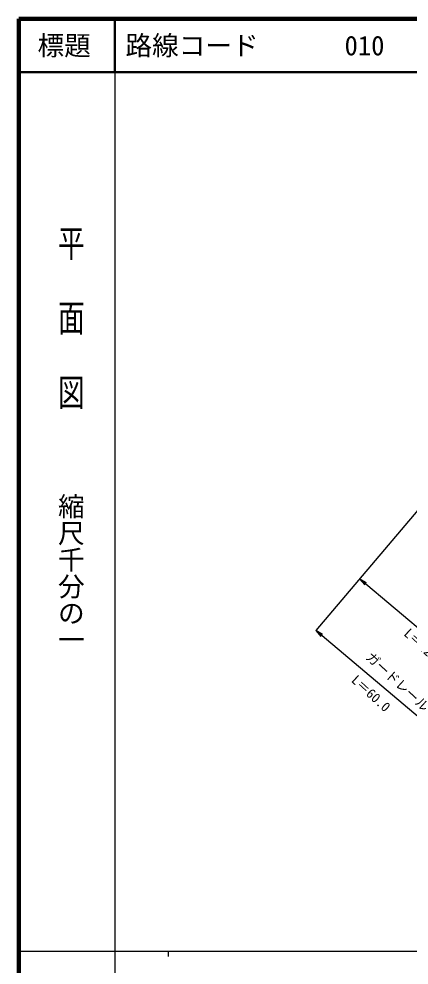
# Model space of a CAD drawing. Units: millimetres, scale not verified. Extents: x 40000 to 680000, y 20000 to 380000.
# Drawn here: x 40000 to 113250, y 202409 to 380000 of the extents above; entities that cross this region are included whole.
import ezdxf
from ezdxf.enums import TextEntityAlignment as Align

# ---------------------------------------------------------------- set-up
doc = ezdxf.new("R2010")
doc.units = ezdxf.units.MM
doc.header["$LTSCALE"] = 1000
for name, color, linetype, lineweight in [('M-BMK-SRVR', 3, 'Continuous', 25), ('M-STR-STR3', 7, 'Continuous', 25), ('M-TTL', 2, 'Continuous', 140), ('M-TTL-BAND', 7, 'Continuous', 25), ('M-TTL-LINE', 7, 'Continuous', 50)]:
    doc.layers.add(name, color=color, linetype=linetype, lineweight=lineweight)
doc.layers.add('M-TTL-TXT', color=7, linetype='Continuous')
doc.styles.add('@ＭＳ ゴシック', font='')
doc.styles.add('ＭＳ ゴシック', font='')
doc.styles.get('@ＭＳ ゴシック').set_extended_font_data('@MS Gothic')
doc.styles.get('ＭＳ ゴシック').set_extended_font_data('MS Gothic')

# ---------------------------------------------------------------- blocks, each defined once
blk = doc.blocks.new('open_arrow')
at = {"color": 0, "linetype": 'Continuous', "lineweight": -2}
blk.add_lwpolyline([(7.5, 1.25), (0, 0), (7.5, -1.25)], dxfattribs=at)

msp = doc.modelspace()

# ---------------------------------------------------------------- linework, layer by layer
at = {"layer": 'M-BMK-SRVR'}
msp.add_line((127942, 303242), (95759, 265220), dxfattribs=at)
at = {"layer": 'M-STR-STR3'}
for p, q in [((135141, 248530), (103967, 274917)), ((140850, 227053), (95759, 265220))]:
    msp.add_line(p, q, dxfattribs=at)
at = {"layer": 'M-TTL'}
for p, q in [((40000, 380000), (40000, 20000)), ((680000, 380000), (40000, 380000))]:
    msp.add_line(p, q, dxfattribs=at)
at = {"layer": 'M-TTL-BAND'}
for p, q in [((58000, 370000), (58000, 20000)), ((40000, 205000), (579000, 205000)), ((68000, 205000), (68000, 204000))]:
    msp.add_line(p, q, dxfattribs=at)
at = {"layer": 'M-TTL-LINE'}
for p, q in [((58000, 380000), (58000, 370000)), ((40000, 370000), (680000, 370000))]:
    msp.add_line(p, q, dxfattribs=at)

# ---------------------------------------------------------------- block references
at = {"layer": 'M-STR-STR3', "xscale": 193, "yscale": 193, "rotation": 319.8}
for p in [(103967, 274917), (95759, 265220)]:
    msp.add_blockref('open_arrow', p, dxfattribs=at)

# ---------------------------------------------------------------- texts
at = {"layer": 'M-STR-STR3', "style": 'ＭＳ ゴシック'}
for s, p in [('L＝42.0', (113359, 265781)), ('ガードレール', (106194, 261361)), ('L＝60.0', (103505, 257041))]:
    msp.add_text(s, height=1833, rotation=317.469, dxfattribs=at).set_placement(p, align=Align.TOP_LEFT)
at = {"layer": 'M-TTL-BAND', "style": '@ＭＳ ゴシック', "width": 1.4}
msp.add_text('平  面  図', height=3666, rotation=270, dxfattribs=at).set_placement((49777, 306475), align=Align.MIDDLE_RIGHT)
at = {"layer": 'M-TTL-BAND', "style": '@ＭＳ ゴシック'}
msp.add_text('縮尺千分の一', height=3666, rotation=270, dxfattribs=at).set_placement((49777, 261030), align=Align.MIDDLE_RIGHT)
at = {"layer": 'M-TTL-TXT', "style": 'ＭＳ ゴシック'}
msp.add_text('標題', height=3666, dxfattribs=at).set_placement((48500, 375000), align=Align.MIDDLE_CENTER)
for s, p in [('路線コード', (60000, 375000)), ('010', (101142, 375000))]:
    msp.add_text(s, height=3666, dxfattribs=at).set_placement(p, align=Align.MIDDLE_LEFT)

doc.saveas('drawing.dxf')
